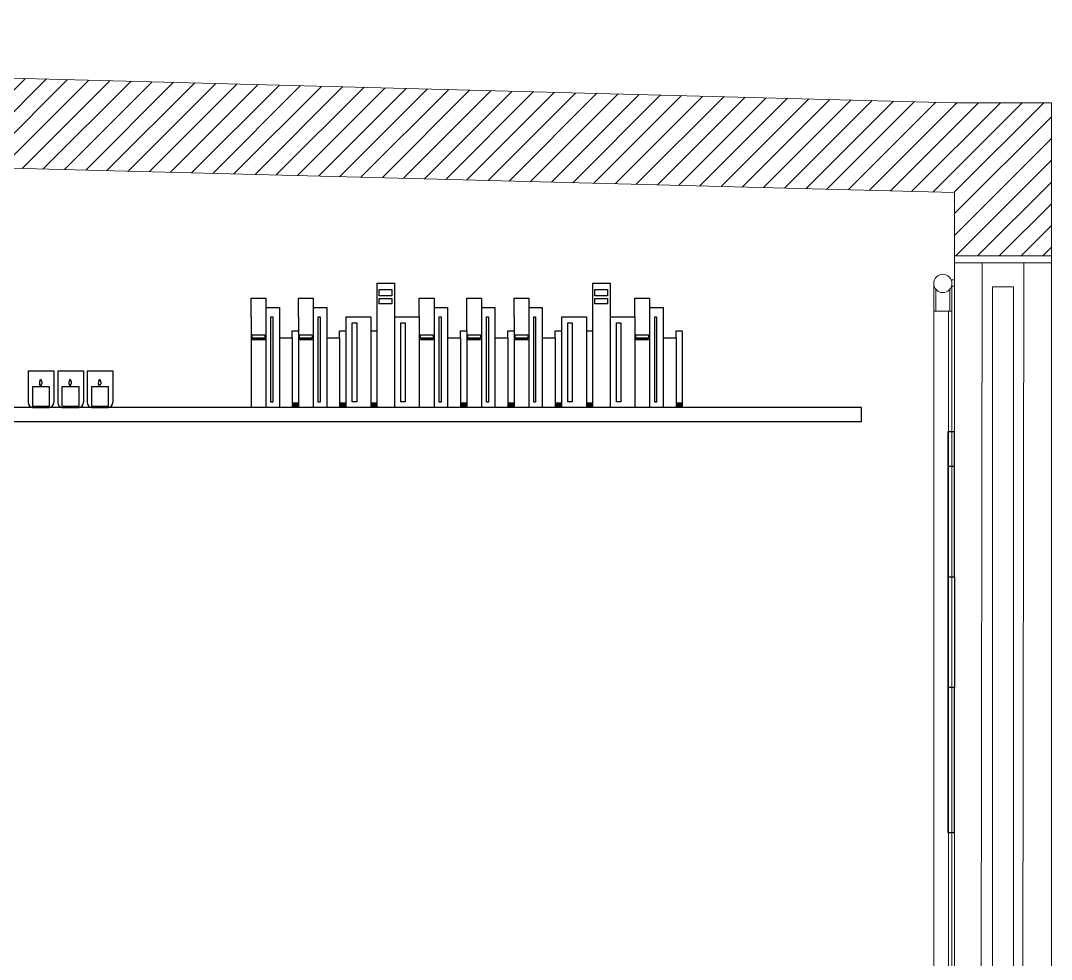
# Model space of a CAD drawing. Header units: millimetres. Extents: x 2837 to 6066, y 1056 to 2217.
# Drawn here: x 5909.3 to 6058.5, y 1771.2 to 1907 of the extents above; entities that cross this region are included whole.
import ezdxf

# ---------------------------------------------------------------- set-up
doc = ezdxf.new("R2010")
doc.units = ezdxf.units.MM
for name, color, linetype, lineweight in [('arredi', 8, 'Continuous', 30), ('infissi', 40, 'Continuous', 18), ('muri sezionati', 7, 'Continuous', 18), ('retino muri', 2, 'Continuous', 18)]:
    doc.layers.add(name, color=color, linetype=linetype, lineweight=lineweight)
doc.layers.add('serramenti', color=124, linetype='Continuous')
doc.layers.add('tessuti', color=51, linetype='Continuous')

msp = doc.modelspace()

# ---------------------------------------------------------------- linework, layer by layer
at = {"layer": 'arredi', "lineweight": 20, "transparency": 33554687}
for p, q in [((6044.45, 1759), (6044.45, 1871.95)), ((6058.45, 1759), (6058.45, 1871.95)), ((6043.96, 1869.47), (6044.45, 1869.47)), ((6044.07, 1868.54), (6044.45, 1868.54))]:
    msp.add_line(p, q, dxfattribs=at)
at = {"layer": 'arredi'}
for p, q in [((5960.88, 1868.99), (5960.88, 1850.99)), ((5960.88, 1868.99), (5963.44, 1868.99)), ((5963.44, 1868.99), (5963.44, 1850.99)), ((5992.07, 1868.99), (5992.07, 1850.99)), ((5992.07, 1868.99), (5994.63, 1868.99)), ((5994.63, 1868.99), (5994.63, 1850.99)), ((5942.67, 1864.11), (5942.67, 1866.8)), ((5942.67, 1866.8), (5944.79, 1866.8)), ((5944.79, 1866.8), (5944.79, 1850.99)), ((5949.52, 1864.11), (5949.52, 1866.8)), ((5949.52, 1866.8), (5951.64, 1866.8)), ((5951.64, 1866.8), (5951.64, 1850.99)), ((5967.01, 1864.11), (5967.01, 1866.8)), ((5967.01, 1866.8), (5969.14, 1866.8)), ((5969.14, 1866.8), (5969.14, 1850.99)), ((5973.86, 1862.09), (5973.86, 1866.8)), ((5973.86, 1866.8), (5975.99, 1866.8)), ((5975.99, 1866.8), (5975.99, 1850.99)), ((5980.71, 1864.11), (5980.71, 1866.8)), ((5980.71, 1866.8), (5982.84, 1866.8)), ((5982.84, 1866.8), (5982.84, 1850.99)), ((5998.21, 1864.11), (5998.21, 1866.8)), ((5998.21, 1866.8), (6000.33, 1866.8)), ((6000.33, 1866.8), (6000.33, 1850.99)), ((5942.67, 1864.11), (5942.67, 1850.99)), ((5944.79, 1865.47), (5946.76, 1865.47)), ((5946.76, 1865.47), (5946.76, 1850.99)), ((5949.52, 1864.11), (5949.52, 1850.99)), ((5951.64, 1865.47), (5953.61, 1865.47)), ((5953.61, 1865.47), (5953.61, 1850.99)), ((5956.37, 1864.11), (5959.99, 1864.11)), ((5956.37, 1864.11), (5956.37, 1850.99)), ((5959.99, 1864.11), (5959.99, 1850.99)), ((5963.44, 1864.11), (5967.01, 1864.11)), ((5967.01, 1864.11), (5967.01, 1850.99)), ((5969.14, 1865.47), (5971.11, 1865.47)), ((5971.11, 1865.47), (5971.11, 1850.99)), ((5975.99, 1865.47), (5977.95, 1865.47)), ((5977.95, 1865.47), (5977.95, 1850.99)), ((5980.71, 1864.11), (5980.71, 1850.99)), ((5982.84, 1865.47), (5984.8, 1865.47)), ((5984.8, 1865.47), (5984.8, 1850.99)), ((5987.56, 1864.11), (5991.18, 1864.11)), ((5987.56, 1864.11), (5987.56, 1850.99)), ((5991.18, 1864.11), (5991.18, 1850.99)), ((5994.63, 1864.11), (5998.21, 1864.11)), ((5998.21, 1864.11), (5998.21, 1850.99)), ((6000.33, 1865.47), (6002.3, 1865.47)), ((6002.3, 1865.47), (6002.3, 1850.99)), ((5948.63, 1861.08), (5948.63, 1862.09)), ((5948.63, 1862.09), (5949.52, 1862.09)), ((5955.48, 1861.08), (5955.48, 1862.09)), ((5955.48, 1862.09), (5956.37, 1862.09)), ((5959.99, 1862.09), (5960.88, 1862.09)), ((5972.98, 1861.08), (5972.98, 1862.09)), ((5972.98, 1862.09), (5973.86, 1862.09)), ((5973.86, 1862.09), (5973.86, 1850.99)), ((5979.82, 1861.08), (5979.82, 1862.09)), ((5979.82, 1862.09), (5980.71, 1862.09)), ((5986.67, 1861.08), (5986.67, 1862.09)), ((5986.67, 1862.09), (5987.56, 1862.09)), ((5991.18, 1862.09), (5992.07, 1862.09)), ((6004.17, 1861.08), (6004.17, 1862.09)), ((6004.17, 1862.09), (6005.05, 1862.09)), ((6005.05, 1862.09), (6005.05, 1850.99)), ((5946.76, 1861.08), (5948.63, 1861.08)), ((5948.63, 1861.08), (5948.63, 1850.99)), ((5953.61, 1861.08), (5955.48, 1861.08)), ((5955.48, 1861.08), (5955.48, 1850.99)), ((5971.11, 1861.08), (5972.98, 1861.08)), ((5972.98, 1861.08), (5972.98, 1850.99)), ((5977.95, 1861.08), (5979.82, 1861.08)), ((5979.82, 1861.08), (5979.82, 1850.99)), ((5984.8, 1861.08), (5986.67, 1861.08)), ((5986.67, 1861.08), (5986.67, 1850.99)), ((6002.3, 1861.08), (6004.17, 1861.08)), ((6004.17, 1861.08), (6004.17, 1850.99)), ((5910.42, 1856.3), (5914.14, 1856.3)), ((5910.42, 1856.3), (5910.42, 1851.75)), ((5914.14, 1856.3), (5914.14, 1851.75)), ((5914.69, 1856.3), (5918.42, 1856.3)), ((5914.69, 1856.3), (5914.69, 1851.75)), ((5918.42, 1856.3), (5918.42, 1851.75)), ((5918.95, 1856.3), (5922.67, 1856.3)), ((5918.95, 1856.3), (5918.95, 1851.75)), ((5922.67, 1856.3), (5922.67, 1851.75)), ((5913.53, 1854.01), (5911.03, 1854.01)), ((5911.03, 1854.01), (5911.03, 1851.2)), ((5912.18, 1854.01), (5912.18, 1854.18)), ((5912.18, 1854.18), (5912.23, 1854.18)), ((5912.23, 1854.18), (5912.23, 1854.01)), ((5913.53, 1851.2), (5913.53, 1854.01)), ((5917.8, 1854.01), (5915.31, 1854.01)), ((5915.31, 1854.01), (5915.31, 1851.2)), ((5916.45, 1854.01), (5916.45, 1854.18)), ((5916.45, 1854.18), (5916.5, 1854.18)), ((5916.5, 1854.18), (5916.5, 1854.01)), ((5917.8, 1851.2), (5917.8, 1854.01)), ((5922.06, 1854.01), (5919.56, 1854.01)), ((5919.56, 1854.01), (5919.56, 1851.2)), ((5920.7, 1854.01), (5920.7, 1854.18)), ((5920.7, 1854.18), (5920.75, 1854.18)), ((5920.75, 1854.18), (5920.75, 1854.01)), ((5922.06, 1851.2), (5922.06, 1854.01)), ((6030.97, 1850.99), (5829.95, 1850.99)), ((5911.03, 1851.2), (5913.53, 1851.2)), ((5911.03, 1850.99), (5913.53, 1850.99)), ((5915.31, 1851.2), (5917.8, 1851.2)), ((5915.31, 1850.99), (5917.8, 1850.99)), ((5919.56, 1851.2), (5922.06, 1851.2)), ((5919.56, 1850.99), (5922.06, 1850.99)), ((6030.97, 1848.99), (6030.97, 1850.99)), ((5829.95, 1848.99), (6030.97, 1848.99)), ((6044.45, 1847.5), (6043.45, 1847.5)), ((6043.45, 1847.5), (6043.45, 1842.5)), ((6044.45, 1842.5), (6044.45, 1847.5)), ((6043.45, 1842.5), (6044.45, 1842.5)), ((6043.45, 1842.5), (6043.45, 1826.5)), ((6044.45, 1826.5), (6044.45, 1842.5)), ((6043.45, 1826.5), (6044.45, 1826.5)), ((6043.45, 1826.5), (6043.45, 1810.5)), ((6044.45, 1826.5), (6044.45, 1810.5)), ((6043.45, 1810.5), (6043.45, 1789.5)), ((6044.45, 1810.5), (6043.45, 1810.5)), ((6044.45, 1789.5), (6044.45, 1810.5)), ((6043.45, 1789.5), (6044.45, 1789.5))]:
    msp.add_line(p, q, dxfattribs=at)
for points in [[(5963.05, 1868.07), (5963.05, 1867.16), (5961.19, 1867.16), (5961.19, 1868.07)], [(5994.24, 1868.07), (5994.24, 1867.16), (5992.38, 1867.16), (5992.38, 1868.07)], [(5963.05, 1866.75), (5963.05, 1866.01), (5961.19, 1866.01), (5961.19, 1866.75)], [(5994.24, 1866.75), (5994.24, 1866.01), (5992.38, 1866.01), (5992.38, 1866.75)], [(5945.53, 1864.1), (5945.8, 1864.1), (5945.8, 1851.78), (5945.53, 1851.78)], [(5952.38, 1864.1), (5952.65, 1864.1), (5952.65, 1851.78), (5952.38, 1851.78)], [(5969.87, 1864.1), (5970.15, 1864.1), (5970.15, 1851.78), (5969.87, 1851.78)], [(5976.72, 1864.1), (5977, 1864.1), (5977, 1851.78), (5976.72, 1851.78)], [(5983.57, 1864.1), (5983.84, 1864.1), (5983.84, 1851.78), (5983.57, 1851.78)], [(6001.07, 1864.1), (6001.34, 1864.1), (6001.34, 1851.78), (6001.07, 1851.78)], [(5957.31, 1863.25), (5957.95, 1863.25), (5957.95, 1851.84), (5957.31, 1851.84)], [(5964.33, 1863.25), (5964.97, 1863.25), (5964.97, 1851.84), (5964.33, 1851.84)], [(5988.5, 1863.25), (5989.14, 1863.25), (5989.14, 1851.84), (5988.5, 1851.84)], [(5995.52, 1863.25), (5996.16, 1863.25), (5996.16, 1851.84), (5995.52, 1851.84)], [(5942.81, 1861.52), (5944.65, 1861.52), (5944.65, 1861.04), (5942.81, 1861.04)], [(5949.66, 1861.52), (5951.5, 1861.52), (5951.5, 1861.04), (5949.66, 1861.04)], [(5967.16, 1861.52), (5968.99, 1861.52), (5968.99, 1861.04), (5967.16, 1861.04)], [(5974.01, 1861.52), (5975.84, 1861.52), (5975.84, 1861.04), (5974.01, 1861.04)], [(5980.86, 1861.52), (5982.69, 1861.52), (5982.69, 1861.04), (5980.86, 1861.04)], [(5998.35, 1861.52), (6000.19, 1861.52), (6000.19, 1861.04), (5998.35, 1861.04)], [(5942.81, 1860.91), (5944.65, 1860.91), (5944.65, 1860.79), (5942.81, 1860.79)], [(5949.66, 1860.91), (5951.5, 1860.91), (5951.5, 1860.79), (5949.66, 1860.79)], [(5967.16, 1860.91), (5968.99, 1860.91), (5968.99, 1860.79), (5967.16, 1860.79)], [(5974.01, 1860.91), (5975.84, 1860.91), (5975.84, 1860.79), (5974.01, 1860.79)], [(5980.86, 1860.91), (5982.69, 1860.91), (5982.69, 1860.79), (5980.86, 1860.79)], [(5998.35, 1860.91), (6000.19, 1860.91), (6000.19, 1860.79), (5998.35, 1860.79)], [(5948.69, 1851.67), (5949.46, 1851.67), (5949.46, 1851.5), (5948.69, 1851.5)], [(5948.69, 1851.33), (5949.46, 1851.33), (5949.46, 1851.2), (5948.69, 1851.2)], [(5955.53, 1851.67), (5956.31, 1851.67), (5956.31, 1851.5), (5955.53, 1851.5)], [(5955.53, 1851.33), (5956.31, 1851.33), (5956.31, 1851.2), (5955.53, 1851.2)], [(5960.04, 1851.67), (5960.82, 1851.67), (5960.82, 1851.5), (5960.04, 1851.5)], [(5960.04, 1851.33), (5960.82, 1851.33), (5960.82, 1851.2), (5960.04, 1851.2)], [(5973.03, 1851.67), (5973.8, 1851.67), (5973.8, 1851.5), (5973.03, 1851.5)], [(5973.03, 1851.33), (5973.8, 1851.33), (5973.8, 1851.2), (5973.03, 1851.2)], [(5979.88, 1851.67), (5980.65, 1851.67), (5980.65, 1851.5), (5979.88, 1851.5)], [(5979.88, 1851.33), (5980.65, 1851.33), (5980.65, 1851.2), (5979.88, 1851.2)], [(5986.73, 1851.67), (5987.5, 1851.67), (5987.5, 1851.5), (5986.73, 1851.5)], [(5986.73, 1851.33), (5987.5, 1851.33), (5987.5, 1851.2), (5986.73, 1851.2)], [(5991.24, 1851.67), (5992.01, 1851.67), (5992.01, 1851.5), (5991.24, 1851.5)], [(5991.24, 1851.33), (5992.01, 1851.33), (5992.01, 1851.2), (5991.24, 1851.2)], [(6004.22, 1851.67), (6005, 1851.67), (6005, 1851.5), (6004.22, 1851.5)], [(6004.22, 1851.33), (6005, 1851.33), (6005, 1851.2), (6004.22, 1851.2)]]:
    msp.add_lwpolyline(points, close=True, dxfattribs=at)
at = {"layer": 'arredi', "lineweight": 20, "transparency": 33554687}
for radius in [1.32, 0.00848]:
    msp.add_circle((6042.75, 1868.95), radius, dxfattribs=at)
at = {"layer": 'arredi'}
for centre, radius, start, end in [((5912.57, 1854.53), 0.531, 146.3606, 222.2967), ((5911.97, 1854.99), 0.224, 313.3608, 20.3735), ((5911.9, 1854.61), 0.542, 307.2425, 58.2933), ((5916.84, 1854.53), 0.531, 146.3606, 222.2967), ((5916.25, 1854.99), 0.224, 313.3608, 20.3735), ((5916.17, 1854.61), 0.542, 307.2425, 58.2933), ((5921.1, 1854.53), 0.531, 146.3606, 222.2967), ((5920.5, 1854.99), 0.224, 313.3608, 20.3735), ((5920.43, 1854.61), 0.542, 307.2425, 58.2933), ((5911.22, 1851.77), 0.802, 181.3821, 256.606), ((5913.34, 1851.77), 0.802, 283.394, 358.6179), ((5915.49, 1851.77), 0.802, 181.3821, 256.606), ((5917.62, 1851.77), 0.802, 283.394, 358.6179), ((5919.75, 1851.77), 0.802, 181.3821, 256.606), ((5921.87, 1851.77), 0.802, 283.394, 358.6179)]:
    msp.add_arc(centre, radius, start, end, dxfattribs=at)
at = {"layer": 'infissi', "lineweight": 20, "transparency": 33554687}
for p, q in [((6044.45, 1872.95), (6044.45, 1871.95)), ((6058.45, 1872.95), (6044.45, 1872.95)), ((6044.45, 1871.95), (6058.45, 1871.95)), ((6048.45, 1871.95), (6048.29, 1759)), ((6054.45, 1871.95), (6054.29, 1759)), ((6058.45, 1871.95), (6058.45, 1872.95))]:
    msp.add_line(p, q, dxfattribs=at)
at = {"layer": 'muri sezionati'}
for p, q in [((6044.45, 1895.1), (5590.07, 1906.97)), ((6044.45, 1895.1), (6058.45, 1895.1)), ((5915.3, 1885.44), (5596.07, 1893.82)), ((6044.45, 1882.1), (5915.3, 1885.44))]:
    msp.add_line(p, q, dxfattribs=at)
at = {"layer": 'muri sezionati', "lineweight": 20, "transparency": 33554687}
for p, q in [((6058.45, 1872.95), (6058.45, 1895.1)), ((6044.45, 1882.1), (6044.45, 1872.95)), ((6044.45, 1872.95), (6058.45, 1872.95))]:
    msp.add_line(p, q, dxfattribs=at)
at = {"layer": 'retino muri', "linetype": 'Continuous', "lineweight": 20, "transparency": 33554687}
for p, q in [((5897.3, 1885.91), (5910.01, 1898.62)), ((5900.36, 1885.83), (5913.07, 1898.54)), ((5903.42, 1885.75), (5916.13, 1898.46)), ((5906.49, 1885.67), (5919.19, 1898.38)), ((5909.55, 1885.59), (5922.26, 1898.3)), ((5912.61, 1885.51), (5925.32, 1898.22)), ((5915.67, 1885.43), (5928.38, 1898.14)), ((5918.74, 1885.35), (5931.45, 1898.06)), ((5921.8, 1885.27), (5934.51, 1897.98)), ((5924.87, 1885.19), (5937.57, 1897.9)), ((5927.93, 1885.11), (5940.64, 1897.82)), ((5930.99, 1885.03), (5943.7, 1897.74)), ((5934.06, 1884.95), (5946.76, 1897.66)), ((5937.12, 1884.87), (5949.82, 1897.58)), ((5940.19, 1884.79), (5952.89, 1897.5)), ((5943.25, 1884.71), (5955.95, 1897.42)), ((5946.31, 1884.64), (5959.01, 1897.34)), ((5949.38, 1884.56), (5962.08, 1897.26)), ((5952.44, 1884.48), (5965.14, 1897.18)), ((5955.51, 1884.4), (5968.2, 1897.1)), ((5958.57, 1884.32), (5971.27, 1897.02)), ((5961.63, 1884.24), (5974.33, 1896.94)), ((5964.7, 1884.16), (5977.39, 1896.86)), ((5967.76, 1884.08), (5980.46, 1896.78)), ((5970.83, 1884), (5983.52, 1896.7)), ((5973.89, 1883.92), (5986.58, 1896.62)), ((5976.95, 1883.85), (5989.64, 1896.54)), ((5980.02, 1883.77), (5992.71, 1896.46)), ((5983.08, 1883.69), (5995.77, 1896.38)), ((5986.15, 1883.61), (5998.83, 1896.3)), ((5989.21, 1883.53), (6001.9, 1896.22)), ((5992.27, 1883.45), (6004.96, 1896.14)), ((5995.34, 1883.37), (6008.02, 1896.06)), ((5998.4, 1883.29), (6011.09, 1895.98)), ((6001.47, 1883.21), (6014.15, 1895.9)), ((6004.53, 1883.13), (6017.21, 1895.82)), ((6007.59, 1883.05), (6020.28, 1895.74)), ((6010.66, 1882.98), (6023.34, 1895.66)), ((6013.72, 1882.9), (6026.4, 1895.57)), ((6016.79, 1882.82), (6029.46, 1895.49)), ((6019.85, 1882.74), (6032.53, 1895.41)), ((6022.92, 1882.66), (6035.59, 1895.33)), ((6025.98, 1882.58), (6038.65, 1895.25)), ((6029.04, 1882.5), (6041.72, 1895.17)), ((6032.11, 1882.42), (6044.79, 1895.1)), ((6035.17, 1882.34), (6047.93, 1895.1)), ((6038.24, 1882.26), (6051.07, 1895.1)), ((6041.3, 1882.18), (6054.22, 1895.1)), ((6044.36, 1882.11), (6057.36, 1895.1)), ((6044.45, 1879.05), (6058.45, 1893.05)), ((6044.45, 1875.91), (6058.45, 1889.91)), ((6044.64, 1872.95), (6058.45, 1886.77)), ((6047.78, 1872.95), (6058.45, 1883.62)), ((6050.92, 1872.95), (6058.45, 1880.48)), ((6054.06, 1872.95), (6058.45, 1877.34)), ((6057.21, 1872.95), (6058.45, 1874.19))]:
    msp.add_line(p, q, dxfattribs=at)
at = {"layer": 'serramenti', "lineweight": 20, "transparency": 33554687}
for p, q in [((6049.95, 1868.45), (6049.95, 1762.5)), ((6049.95, 1868.45), (6052.95, 1868.45)), ((6052.95, 1762.5), (6052.95, 1868.45))]:
    msp.add_line(p, q, dxfattribs=at)
at = {"layer": 'tessuti', "lineweight": 20, "transparency": 33554687}
for p, q in [((6041.43, 1868.95), (6041.43, 1864.95)), ((6044.07, 1868.95), (6044.07, 1864.95)), ((6041.73, 1864.95), (6041.73, 1868.11)), ((6043.77, 1864.95), (6043.77, 1868.11)), ((6041.43, 1864.95), (6041.73, 1864.95)), ((6041.43, 1864.95), (6041.43, 1760.26)), ((6041.73, 1864.95), (6043.77, 1864.95)), ((6043.55, 1759.95), (6043.55, 1864.95)), ((6044.07, 1864.95), (6043.77, 1864.95)), ((6044.07, 1864.95), (6044.07, 1760.26))]:
    msp.add_line(p, q, dxfattribs=at)

doc.saveas('drawing.dxf')
